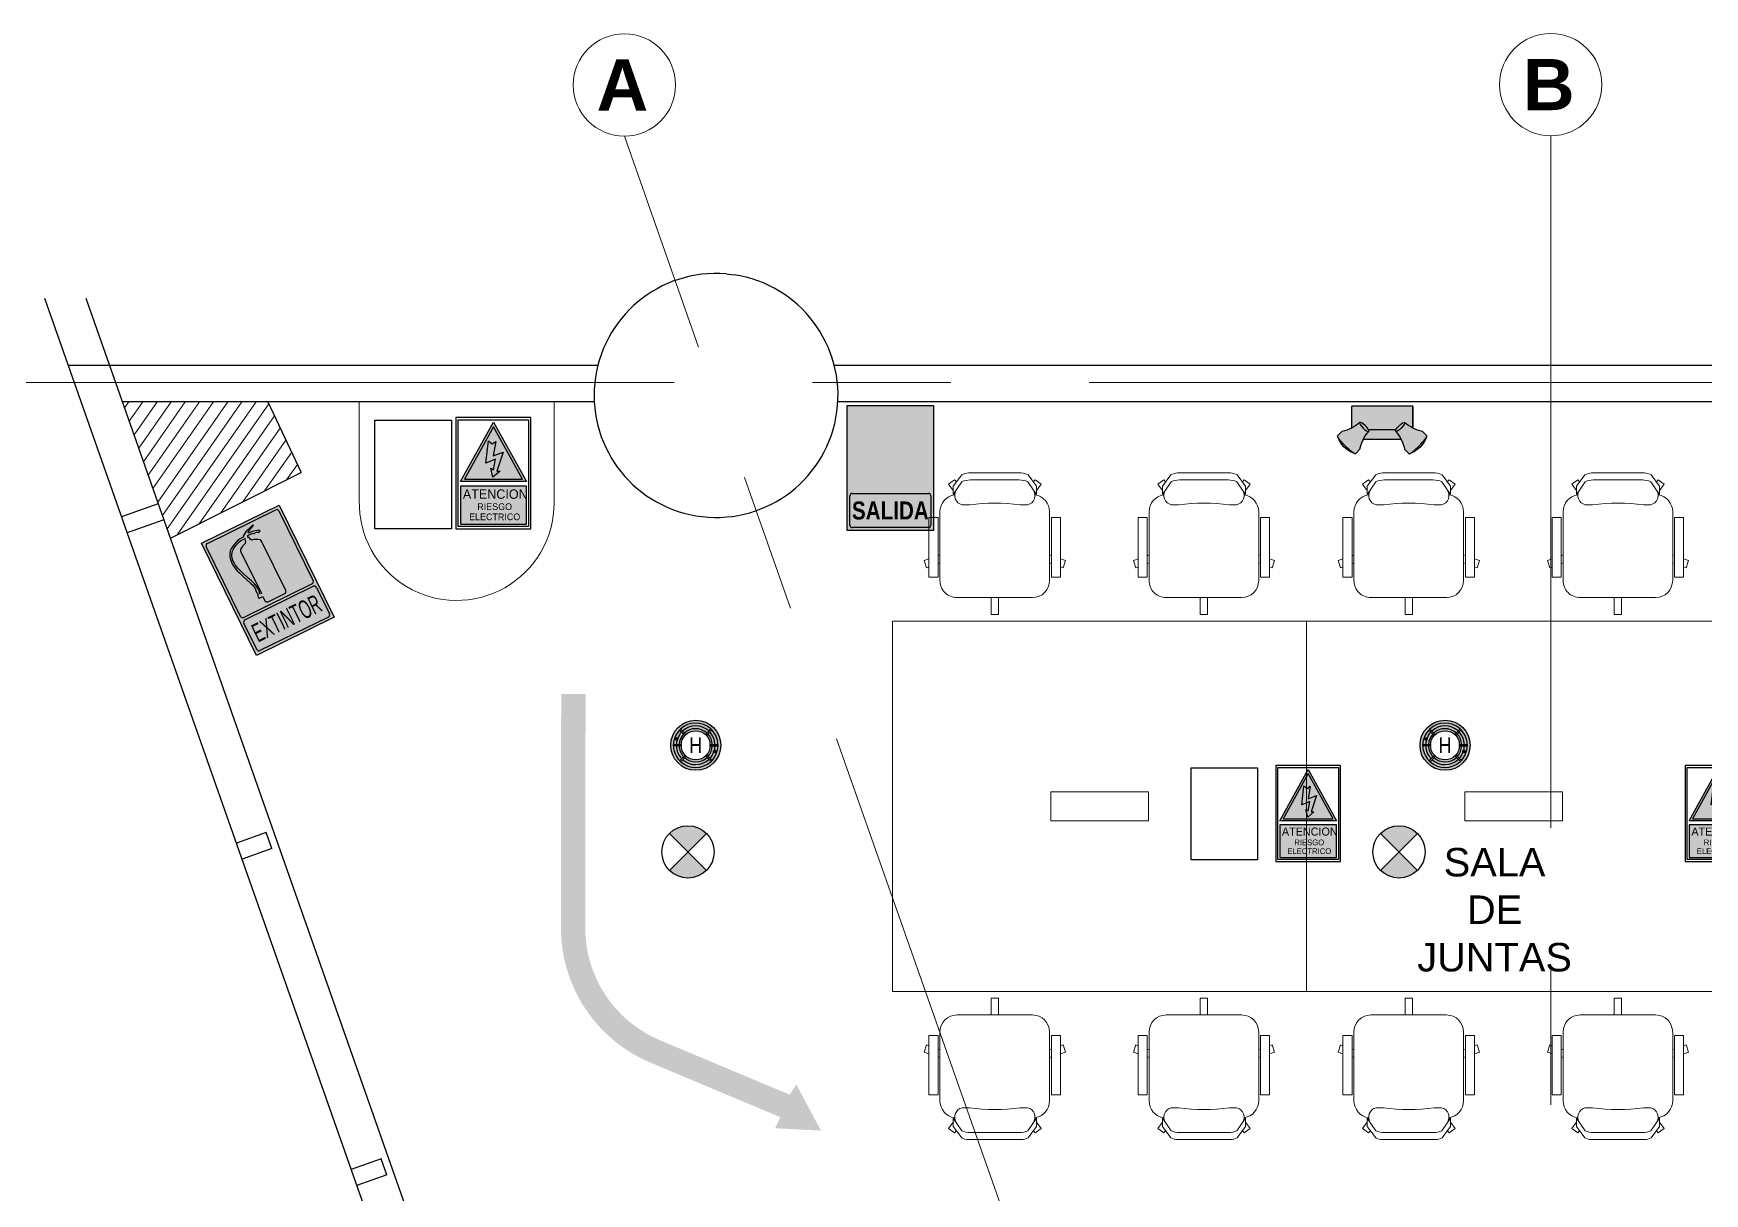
# Model space of a CAD drawing. Header units: millimetres. Extents: x 2107.8 to 2199.3, y 1778.1 to 1795.2.
# Drawn here: x 2171.63 to 2180.69, y 1788.7 to 1794.98 of the extents above; entities that cross this region are included whole.
import ezdxf
from ezdxf.enums import TextEntityAlignment as Align

# ---------------------------------------------------------------- set-up
doc = ezdxf.new("R2010")
doc.units = ezdxf.units.MM
doc.linetypes.add('CENTRO', pattern=[2, 1.25, -0.25, 0.25, -0.25])
doc.layers.get('0').update_dxf_attribs({"true_color": 0xf7f7f7})
doc.layers.add('0-Simb Color 0-122-0', color=7, linetype='Continuous', true_color=0x007a00)
doc.layers.add('0-Simb Color 255-255-214', color=7, linetype='Continuous', true_color=0xffffd6)
for name, color, linetype in [('0-Simb Color 10', 10, 'Continuous'), ('0-Simb Señalización EV14', 7, 'Continuous'), ('0-Simb Señalización EX01', 7, 'Continuous'), ('0-SIMBOLOS', 7, 'Continuous'), ('bomb-HP', 2, 'Continuous'), ('CASCO', 254, 'Continuous'), ('COTAS', 84, 'Continuous'), ('DETECTORES', 1, 'Continuous'), ('LEYENDAS', 12, 'Continuous'), ('MARCO_FONDO_NEGRO', 7, 'Continuous'), ('Ruta de evacuacion 2', 10, 'Continuous'), ('SENÑAL_FONDO_AMIARILLO', 40, 'Continuous'), ('SEÑAL_FONDO_AUXI_NEGRO', 250, 'Continuous'), ('TABIQUES_General', 3, 'Continuous')]:
    doc.layers.add(name, color=color, linetype=linetype)
for name, color, linetype, lineweight in [('AR_EJES', 8, 'CENTRO', 5), ('MOBILIARIOS', 7, 'Continuous', 5), ('TEXTURAS', 253, 'Continuous', 0)]:
    doc.layers.add(name, color=color, linetype=linetype, lineweight=lineweight)
doc.styles.add('COMIN Simb Señalizacion', font='arial.ttf')
doc.styles.add('COMIN Simb Señalizacion 2', font='ARIALNB.TTF')
doc.styles.add('franklin gothic medium', font='framd.ttf')
doc.styles.add('Nombre Titulos 1-50', font='', dxfattribs={"height": 0.175})
doc.styles.add('STYLE3', font='', dxfattribs={"oblique": 15})
doc.styles.add('TEXTO-100', font='arial.ttf', dxfattribs={"height": 0.15})
doc.styles.get('Nombre Titulos 1-50').set_extended_font_data('Arial', bold=True)
doc.styles.get('STYLE3').set_extended_font_data('Technical')
picture_1 = doc.add_image_def('image1.jpg', size_in_pixel=(189, 267))
picture_2 = doc.add_image_def('image4.png', size_in_pixel=(334, 463))

# ---------------------------------------------------------------- blocks, each defined once
blk = doc.blocks.new('Silla')
at = {"color": 251, "lineweight": 0}
for p, q in [((0.3522922082935658, 0.2696146288398946), (0.3591667812214752, 0.2896521253844337)), ((0.3591667812214752, 0.2896521253844337), (0.3889413507431971, 0.2803537733674801)), ((0.3889413507431971, 0.2803537733674801), (0.3850010368266101, 0.2696146288398946)), ((0.3368358661437494, 0.224563626302583), (0.3394978036176273, 0.23232244470395)), ((0.371318111547664, 0.23232244470395), (0.368471313085772, 0.224563626302583)), ((0.007947072872632077, 0.1362314356425784), (0.05463612599934464, 0.1709767476454473)), ((0.04569566901763444, 0.1898384884470037), (0.02781475505421227, 0.1650204084449545)), ((0.02781475505421227, 0.1650204084449545), (0.03701898328227848, 0.1578663271226262)), ((0.0884111857080292, 0.1709767476454473), (0.03675521203592247, 0.1352387124424972)), ((0.07152365585368692, 0.1709767476454473), (0.04569566901763444, 0.1898384884470037)), ((0.05463612599934464, 0.1709767476454473), (0.0884111857080292, 0.1709767476454473)), ((0.0884111857080292, 0.1709767476454473), (0.0884111857080292, 0.1648726298137468)), ((0, 0.1084351860402855), (0, -0.1084351860402872)), ((0.02880813916329039, 0.1004934004396301), (0.02880813916329039, -0.1004934004396318)), ((0.1311267023984257, 0.1243187572415962), (0.1311267023984257, 0.1044642932399569)), ((0.5117613836706898, 0.01442070289618336), (0.5806150063241677, 0.01442070289618336)), ((0.5806150063241677, 0.01442070289618336), (0.5806150063241677, -0.0153340445359742)), ((0.5806150063241677, -0.0153340445359742), (0.5117613836706898, -0.0153340445359742)), ((0.007947072872632077, -0.1362314356425802), (0.05463612599934464, -0.1709767476454491)), ((0.0884111857080292, -0.1709767476454491), (0.03675521203592247, -0.135238712442499)), ((0.1311267023984257, -0.124318757241598), (0.1311267023984257, -0.1044642932399586)), ((0.02781475505421049, -0.1650204084449562), (0.03701898328227671, -0.1578663271226279)), ((0.04569566901763267, -0.1898384884470055), (0.02781475505421049, -0.1650204084449562)), ((0.07152365585368692, -0.1709767476454491), (0.04569566901763267, -0.1898384884470055)), ((0.05463612599934464, -0.1709767476454491), (0.0884111857080292, -0.1709767476454491)), ((0.0884111857080292, -0.1709767476454491), (0.0884111857080292, -0.1648726298137486)), ((0.3368358661437476, -0.2245636263025848), (0.3398111458228232, -0.2332357513805636)), ((0.3526055504987617, -0.2705279355165082), (0.3591667812214734, -0.2896521253844373)), ((0.3716532141248496, -0.2332357513805636), (0.368471313085772, -0.2245636263025848)), ((0.3889413507431954, -0.2803537733674837), (0.3853361394037957, -0.2705279355165082)), ((0.3591667812214734, -0.2896521253844373), (0.3889413507431954, -0.2803537733674837))]:
    blk.add_line(p, q, dxfattribs=at)
for points in [[(0.1593348746141956, -0.2254769329791948), (0.4417613836706877, -0.2254769329791966, 0.4142135623730951), (0.5117613836706898, -0.1554769329791963), (0.5117613836706898, 0.1545636263025827, 0.4142135623730951), (0.4417613836706895, 0.224563626302583), (0.1593348746141974, 0.2245636263025848, 0.3709585595162037), (0.09011990743452536, 0.16501773163575)], [(0.08998693781398792, -0.1650091762384793, 0.3747474662160911), (0.1593348746141956, -0.2254769329791948)]]:
    blk.add_lwpolyline(points, format="xyb", dxfattribs=at)
for points in [[(0.1835893457264817, 0.2696146288398946), (0.4278819627981747, 0.2696146288398946), (0.4278819627981747, 0.23232244470395), (0.1835893457264817, 0.23232244470395)], [(0.1835893457264817, -0.2705279355165082), (0.4278819627981747, -0.2705279355165082), (0.4278819627981747, -0.2332357513805636), (0.1835893457264817, -0.2332357513805636)]]:
    blk.add_lwpolyline(points, close=True, dxfattribs=at)
for centre, radius, start, end in [((0.09253507084278745, 0.1264432027279092), 0.03865006202776967, 356.8490830331255, 112.9184200418532), ((0.06401527343226654, 0.1051671079855332), 0.06409863935201597, 151.0115576026355, 177.0774996020913), ((0.0973969201973901, 0.1030870250293123), 0.06863780133611389, 152.0678677157019, 182.1655578537638), ((0.8655229833108464, -1.77635683940025e-15), 0.7417888419086114, 171.904265117554, 188.0957348824458), ((0.06401527343226654, -0.1051671079855332), 0.06409863935201597, 182.9225003979085, 208.9884423973643), ((0.0973969201973901, -0.1030870250293123), 0.06863780133611389, 177.8344421462359, 207.9321322842979), ((0.09253507084278745, -0.1264432027279092), 0.03865006202776967, 247.0815799581466, 3.150916966874229)]:
    blk.add_arc(centre, radius, start, end, dxfattribs=at)
blk = doc.blocks.new('A$C0ACE400C')
at = {"layer": '0-Simb Color 10', "linetype": 'Continuous', "transparency": 33554687}
h = blk.add_hatch(color=256, dxfattribs=at)
h.dxf.hatch_style = 1
edge = h.paths.add_edge_path()
edge.add_line((-0.328595308979402, 0.6002599082991082), (-0.3685077059503783, 0.640172305270994))
edge.add_ellipse((-0.4483338345876291, 0.5603461766362443), major_axis=(-0.0798261286354013, -0.0798261286354013), ratio=0.1243634635091402, start_angle=179.9999999999999, end_angle=208.4524297163226)
edge.add_ellipse((-0.4483338345876291, 0.5603461766362443), major_axis=(-0.0798261286354013, -0.0798261286354013), ratio=0.1243634635091402, start_angle=208.4524297163226, end_angle=331.5475702857277)
edge.add_ellipse((-0.4483338345876291, 0.5603461766362443), major_axis=(-0.0798261286354013, -0.0798261286354013), ratio=0.1243634635091402, start_angle=331.5475702857277, end_angle=359.9999999999999)
edge.add_line((-0.5281599632235157, 0.4805200480021767), (-0.4882459581476724, 0.4406060429265608))
edge.add_arc((-0.5579262026953984, 0.1016831742296063), 0.3460116290040408, 63.065103868920005, 78.38225925947268, ccw=False)
edge.add_line((-0.4011906242508303, 0.4101600872322706), (-0.4011906242508303, 0.2162247341944976))
edge.add_line((-0.4011906242508303, 0.2162247341944976), (0.1444022172345285, 0.2162247341944976))
edge.add_line((0.1444022172345285, 0.2162247341944976), (0.1444022172345285, 0.4101600872318159))
edge.add_arc((0.3011377956800061, 0.1016831742293789), 0.346011629004191, 101.61774074020963, 116.93489613123131, ccw=False)
edge.add_line((0.231457551134099, 0.4406060429270156), (0.2713715562090329, 0.4805200480021767))
edge.add_ellipse((0.1915454275731463, 0.5603461766362443), major_axis=(0.0798261286354013, -0.0798261286354013), ratio=0.1243634635091402, start_angle=1.017777498068325e-13, end_angle=28.45242972269451)
edge.add_ellipse((0.1915454275731463, 0.5603461766362443), major_axis=(0.0798261286354013, -0.0798261286354013), ratio=0.1243634635091402, start_angle=28.45242972269451, end_angle=151.5475702813779)
edge.add_ellipse((0.1915454275731463, 0.5603461766362443), major_axis=(0.0798261286354013, -0.0798261286354013), ratio=0.1243634635091402, start_angle=151.5475702813779, end_angle=180)
edge.add_line((0.1117192989358955, 0.640172305270994), (0.07180690196400974, 0.6002599082991082))
edge.add_arc((-0.267116515192356, 0.669937485101741), 0.3460116290043061, 318.48939807515546, 348.38271024825394, ccw=False)
edge.add_ellipse((0.03189317030137317, 0.400693919365267), major_axis=(0.03991306431777999, -0.03991306431777999), ratio=0.2487269270177859, start_angle=-145.50273169015082, end_angle=179.9519534075623, ccw=False)
edge.add_line((-0.006623890762512019, 0.427965817039194), (-0.2501645162528803, 0.427965817039194))
edge.add_ellipse((-0.2886815773167655, 0.400693919365267), major_axis=(-0.03991306431777999, -0.03991306431777999), ratio=0.2487269270177859, start_angle=180.0480465924413, end_angle=505.50273169015077, ccw=False)
edge.add_arc((0.01032810817696372, 0.669937485101741), 0.3460116290043057, 191.6172897517461, 221.5106019248445, ccw=False)
h = blk.add_hatch(color=256, dxfattribs=at)
h.dxf.hatch_style = 1
edge = h.paths.add_edge_path()
edge.add_ellipse((0.1915454275731463, 0.5603461766362443), major_axis=(0.0798261286354013, -0.0798261286354013), ratio=0.1243634635091402, start_angle=28.45242972269449, end_angle=151.5475702813779, ccw=False)
edge.add_arc((0.04100574130461609, 0.4098064903687373), 0.2409747204765024, 20.6762982267718, 69.32370177386714)
edge = h.paths.add_edge_path()
edge.add_ellipse((-0.4483338345876291, 0.5603461766362443), major_axis=(-0.0798261286354013, -0.0798261286354013), ratio=0.1243634635091402, start_angle=208.4524297163226, end_angle=331.5475702857277, ccw=False)
edge.add_arc((-0.2977941483209179, 0.4098064903687373), 0.2409747204765034, 110.6762982250888, 159.3237017752529)
h = blk.add_hatch(color=256, dxfattribs=at)
h.dxf.hatch_style = 1
edge = h.paths.add_edge_path()
edge.add_line((0.04107669908989919, 0.5126447958996323), (-0.2978651061052915, 0.5126447958996323))
edge.add_arc((0.01032810817696372, 0.669937485101741), 0.3460116290043056, 207.0384201548007, 221.5106018771418)
edge.add_ellipse((-0.2886815773167655, 0.400693919365267), major_axis=(-0.03991306431777999, -0.03991306431777999), ratio=0.2487269270177859, start_angle=505.50273169015077, end_angle=540.0480465924413, ccw=False)
edge.add_line((-0.2501645162528803, 0.427965817039194), (-0.006623890762512019, 0.427965817039194))
edge.add_ellipse((0.03189317030137317, 0.400693919365267), major_axis=(0.03991306431777999, -0.03991306431777999), ratio=0.2487269270177859, start_angle=-180, end_angle=-145.50273169015082, ccw=False)
edge.add_ellipse((0.03189317030137317, 0.400693919365267), major_axis=(0.03991306431777999, -0.03991306431777999), ratio=0.2487269270177859, start_angle=-145.5027316901508, end_angle=179.9519534075623)
edge.add_arc((-0.267116515192356, 0.669937485101741), 0.3460116290043062, 318.4893980740079, 332.9615798451993)
h = blk.add_hatch(color=256, dxfattribs=at)
h.dxf.hatch_style = 1
edge = h.paths.add_edge_path()
edge.add_ellipse((0.03189317030137317, 0.400693919365267), major_axis=(0.03991306431777999, -0.03991306431777999), ratio=0.2487269270177859, start_angle=-145.5027316901508, end_angle=179.9519534075623)
edge.add_ellipse((0.03189317030137317, 0.400693919365267), major_axis=(0.03991306431777999, -0.03991306431777999), ratio=0.2487269270177859, start_angle=179.9519534075623, end_angle=180)
edge.add_ellipse((0.03189317030137317, 0.400693919365267), major_axis=(0.03991306431777999, -0.03991306431777999), ratio=0.2487269270177859, start_angle=-180, end_angle=-145.5027316901508)
edge = h.paths.add_edge_path()
edge.add_ellipse((-0.2886815773167655, 0.400693919365267), major_axis=(-0.03991306431777999, -0.03991306431777999), ratio=0.2487269270177859, start_angle=180.0480465924413, end_angle=505.5027316901508)
edge.add_ellipse((-0.2886815773167655, 0.400693919365267), major_axis=(-0.03991306431777999, -0.03991306431777999), ratio=0.2487269270177859, start_angle=505.5027316901508, end_angle=540.0480465924412)
at = {"color": 0, "linetype": 'ByBlock', "lineweight": -2}
for p, q in [((-0.3685077059512878, 0.6401723052716761), (-0.3285946416340266, 0.6002592409535055)), ((0.111719298936805, 0.6401723052716761), (0.07180623461863433, 0.6002592409535055)), ((0.111719298936805, 0.6401723052716761), (0.07180623461863433, 0.6002592409535055)), ((-0.5281599632221514, 0.4805200480006988), (-0.4882468989039808, 0.4406069836827555)), ((0.04107669908989919, 0.5126447958996323), (-0.2978651061052915, 0.5126447958996323)), ((0.2713715562076686, 0.4805200480006988), (0.2314584918899527, 0.4406069836827555)), ((0.2713715562076686, 0.4805200480006988), (0.2314584918899527, 0.4406069836827555)), ((-0.4011906242508303, 0.4101600872319295), (-0.4011906242508303, 0.2162247341944976)), ((-0.006623890762057272, 0.427965817039194), (-0.2501645162524255, 0.427965817039194)), ((0.1444022172345285, 0.2162247341944976), (0.1444022172345285, 0.4101600872319295)), ((0.1444022172345285, 0.4101600872319295), (0.1444022172345285, 0.2162247341944976)), ((0.1444022172345285, 0.2162247341944976), (-0.4011906242508303, 0.2162247341944976))]:
    blk.add_line(p, q, dxfattribs=at)
for centre, radius, start, end in [((-0.2977941483209179, 0.409806490368851), 0.2409747204764739, 110.6762982253091, 159.3237017745674), ((0.01032810817696372, 0.6699374851016273), 0.3460116290040964, 191.6175138763251, 221.5125861202359), ((-0.267116515192356, 0.6699374851016273), 0.3460116290040964, 318.487413879764, 348.3824861236748), ((-0.267116515192356, 0.6699374851016273), 0.3460116290040964, 318.487413879764, 348.3824861236748), ((0.04100574130461609, 0.409806490368851), 0.2409747204764739, 20.67629822543263, 69.32370177469087), ((0.04100574130461609, 0.409806490368851), 0.2409747204764739, 20.67629822543263, 69.32370177469087), ((-0.5579262026953984, 0.1016831742296063), 0.3460116290040944, 48.48741387974564, 78.38248612375536), ((0.3011377956800061, 0.1016831742296063), 0.3460116290040944, 101.6175138762715, 131.5125861202544), ((0.3011377956800061, 0.1016831742296063), 0.3460116290040944, 101.6175138762715, 131.5125861202544)]:
    blk.add_arc(centre, radius, start, end, dxfattribs=at)
for centre, major_axis, ratio, end_param in [((-0.4483338345876291, 0.5603461766362443), (-0.0798261286354013, -0.0798261286354013), 0.1243634635091402, 6.283185307179584), ((-0.2886815773167655, 0.400693919365267), (-0.03991306431777999, -0.03991306431777999), 0.2487269270177859, 9.42477796076938)]:
    blk.add_ellipse(centre, major_axis=major_axis, ratio=ratio, start_param=3.141592653589792, end_param=end_param, dxfattribs=at)
at = {"color": 0, "linetype": 'ByBlock', "lineweight": -2, "extrusion": (0, 0, -1)}
for centre, major_axis, ratio, end_param in [((0.1915454275731463, 0.5603461766362443), (0.0798261286354013, -0.0798261286354013), 0.1243634635091402, 6.283185307179584), ((0.1915454275731463, 0.5603461766362443), (0.0798261286354013, -0.0798261286354013), 0.1243634635091402, 6.283185307179584), ((0.03189317030137317, 0.400693919365267), (0.03991306431777999, -0.03991306431777999), 0.2487269270177859, 9.42477796076938), ((0.03189317030137317, 0.400693919365267), (0.03991306431777999, -0.03991306431777999), 0.2487269270177859, 9.42477796076938)]:
    blk.add_ellipse(centre, major_axis=major_axis, ratio=ratio, start_param=3.141592653589792, end_param=end_param, dxfattribs=at)
blk = doc.blocks.new('luz')
at = {"layer": 'COTAS'}
h = blk.add_hatch(color=10, dxfattribs=at)
h.dxf.hatch_style = 1
h.paths.add_polyline_path([(-0.2688888893237958, 0, 1), (0.2688888893237958, 0, 1)])
h.paths.add_polyline_path([(0.1562792681744227, 0, -1), (-0.1562792681744227, 0, -1)], flags=16)
at = {"layer": 'DETECTORES'}
for points in [[(-0.1935152550754737, 0.06984222940490105, 1), (-0.221331131197033, 0.06984222940490105, 1)], [(0.2188550779293579, -0.06821453223167573, 1), (0.1910392018078924, -0.06821453223167573, 1)]]:
    blk.add_hatch(color=7, dxfattribs=at).paths.add_polyline_path(points)
at = {"layer": 'DETECTORES', "color": 7}
for points in [[(-0.1560984347704575, 0.008440139098919991), (-0.1560984347704575, -0.007152016013608841), (-0.238664538908482, -0.007152016013608841), (-0.238664538908482, 0.008440139098919991)], [(-0.1061173303236516, 0.1148376287330124), (-0.1170278473593399, 0.103698691662018), (-0.1760125503428128, 0.1614738278932706), (-0.1651020333071088, 0.172612764964046)], [(0.1608445160594883, 0.1755345545069658), (0.1720105217632721, 0.1646517415581926), (0.114382088697802, 0.1055237003681441), (0.1032160829942527, 0.1164065133167768)], [(0.2384989232867184, 0.007661789503400451), (0.2384989232867184, -0.00793036560915962), (0.1559328191484596, -0.00793036560915962), (0.1559328191484596, 0.007661789503400451)], [(-0.1149601851199847, -0.1067772079331164), (-0.1037941794162635, -0.1176600208820929), (-0.1614226124815147, -0.1767880620719225), (-0.1725886181852516, -0.1659052491234931)], [(0.1755084299120555, -0.1616675169271545), (0.1645979128765234, -0.172806453997758), (0.105613209892816, -0.1150313177671151), (0.1165237269283011, -0.1038923806956674)]]:
    blk.add_lwpolyline(points, close=True, dxfattribs=at)
for centre, radius in [((0, 0), 0.2688888893238026), ((-0.2074231931361282, 0.06984222940490105), 0.01390793806077544), ((0, 0), 0.1562792681744205), ((0.2049471398687501, -0.06821453223167573), 0.01390793806077544)]:
    blk.add_circle(centre, radius, dxfattribs=at)
for centre, radius, start, end in [((-0.00084553672375161, 0.00209789986073613), 0.2367541597875356, 47.05330658924931, 133.9081734608249), ((0.0002935474641460901, 0.00119885263992505), 0.2067396330327424, 47.75498827084421, 133.7078892969141), ((-0.00063661115884201, 0.0001309609557168), 0.2382189895556321, 137.393220406194, 178.1143671268221), ((-0.00138750404336885, 0.00030443945291408), 0.2065358422730363, 164.964991987228, 177.5710235206072), ((-0.2049070682645009, 0.06869398883637962), 0.01512321995814058, 285.2548338532789, 37.02475340084997), ((-0.00138750404336885, 0.00030443945291408), 0.2065358422730363, 137.6093977063694, 157.9621583701972), ((-0.002385540879350861, 0.00055364477975532), 0.1759233702681132, 137.736943217992, 176.885669454437), ((-4.847721115765001e-05, -0.00012811095504471), 0.1784639100003687, 48.35472588143311, 132.8737242766153), ((-0.0009867933256160102, -0.00021368536665707), 0.1793303605237932, 2.268104740837444, 42.95647249740734), ((-0.00160253169346589, -0.00034826413632626), 0.2095500643086055, 2.278734291323973, 43.08753706140018), ((0.0091853514564207, 0.00268382125411785), 0.2293485776382641, 1.386830291672831, 44.80365547846862), ((0.00046449857126167, 0.00030555121069396), 0.239406816463293, 181.8377137287206, 223.5098015433011), ((0, 0), 0.2079351468709109, 181.9509740403426, 223.5267009652238), ((0, 0), 0.1783359688926996, 182.2823002068305, 223.0711029886775), ((-0.0003221487365763701, 0.00078824140753116), 0.2396540604050151, 227.8766920752205, 313.2869484955909), ((-0.00032828523538624, -0.0008630432367326002), 0.2070735407678066, 228.0529878875261, 313.4071335122901), ((-0.00021571591410633, -0.0005633476430034201), 0.1777723520969588, 228.1315061997916, 313.2045707169937), ((0.0047707572630245, -0.0033242482761224), 0.172659205999516, 317.7597419750885, 358.5415285106272), ((5.648381915506001e-05, -0.0006481022886290701), 0.2076372113525503, 317.8995396427918, 337.8599258518748), ((0.00091946660304818, -0.00019292214110609), 0.2379341341394334, 317.249524830949, 358.0844895019156), ((0.2040504039830353, -0.06764219138032103), 0.01592917936820177, 100.1125110652941, 224.2549555283045), ((5.648381915506001e-05, -0.0006481022886290701), 0.2076372113525503, 345.6925431651487, 358.0485119082606)]:
    blk.add_arc(centre, radius, start, end, dxfattribs=at)
at = {"layer": 'CASCO', "color": 7, "style": 'STYLE3'}
blk.add_text('H', height=0.1686855202997558, dxfattribs=at).set_placement((-7.75635609496e-06, -2.049775306293e-05), align=Align.MIDDLE)
blk = doc.blocks.new('sprinkler_ter')
at = {"layer": 'LEYENDAS'}
h = blk.add_hatch(color=10, dxfattribs=at)
h.paths.add_polyline_path([(0.1414213563451483, 0.1414213563452904, 0.4142135623731101), (-0.1414213563454609, 0.1414213563452904), (0, 9.049472282640636e-11)])
h.paths.add_polyline_path([(0, 9.049472282640636e-11), (-0.1414213564365241, -0.1414213562543409, 0.4142135627498352), (0.1414213564362115, -0.1414213562543409)])
at = {"layer": 'LEYENDAS', "color": 10}
for p, q in [((-0.1414213563464557, 0.1414213563461999), (0.1414213563461431, -0.141421356164301)), ((0.1414213563461431, 0.1414213563461999), (-0.1414213563464557, -0.141421356164301))]:
    blk.add_line(p, q, dxfattribs=at)
blk.add_circle((0, 0), 0.2000000001525446, dxfattribs=at)
blk = doc.blocks.new('salida123')
at = {"layer": '0-Simb Color 0-122-0'}
h = blk.add_hatch(color=256, dxfattribs=at)
h.paths.add_polyline_path([(0.6137010579477646, 0.8790804028185164, 0.4142135623730951), (0.5964435025525745, 0.896337958216435), (0.03758626384660602, 0.896337958216435, 0.4142135623730951), (0.0203287084477779, 0.8790804028185164), (0.0203287084477779, 0.3087733593383462, 0.4142135623730951), (0.03758626384660602, 0.2915158039404275), (0.5964435025525745, 0.2915158039404275, 0.4142135623730951), (0.6137010579477646, 0.3087733593383462)])
h.paths.add_polyline_path([(0.1693130636704154, 0.3867016659923763), (0.3106457900030364, 0.5291057231333696), (0.083763517333864, 0.5291057231333696), (0.083763517333864, 0.5939268810779765), (0.083763517333864, 0.6587480390225835), (0.3106457900030364, 0.6587480390225835), (0.1693130636704154, 0.8011520961644862), (0.3549712877320417, 0.8011520961644862), (0.5429050217680924, 0.6117937861999678, -0.4120034913197282), (0.5429050217680924, 0.5760599759568947), (0.3549712877320417, 0.3867016659923763)], flags=16)
blk.add_hatch(color=256, dxfattribs=at).paths.add_polyline_path([(0.03758626384660602, 0.2715675237637976, 0.4142135623730951), (0.02032870844902335, 0.2543099683662149), (0.02032870844902335, 0.03758626384852418, 0.4142135623747787), (0.03758626384660602, 0.02032870845084231), (0.5964435025525641, 0.02032870845084234, 0.4142135623732713), (0.6137010579501572, 0.03758626384842501), (0.6137010579501572, 0.2543099683664054, 0.4142135623698618), (0.5964435025525745, 0.2715675237637976)])
at = {"layer": '0-Simb Color 255-255-214'}
blk.add_hatch(color=256, dxfattribs=at).paths.add_polyline_path([(0, 0.9166666666669698), (0.6340297663991805, 0.9166666666669698), (0.6340297663991805, 0), (0, 0)])
at = {"layer": '0-Simb Color 0-122-0'}
for p, q in [((0.0203287084477779, 0.03758626384842501), (0.0203287084477779, 0.2543099683662149)), ((0.03758626384660602, 0.2715675237641335), (0.5964435025525745, 0.2715675237641335)), ((0.6137010579477646, 0.2543099683662149), (0.6137010579477646, 0.03758626384842501)), ((0.5964435025525745, 0.02032870845050638), (0.03758626384660602, 0.02032870845050638))]:
    blk.add_line(p, q, dxfattribs=at)
for centre, start, end in [((0.03758626384660602, 0.2543099683662149), 90, 180), ((0.5964435025525745, 0.2543099683662149), 0, 90), ((0.03758626384660602, 0.03758626384842501), 180, 270), ((0.5964435025525745, 0.03758626384842501), 270, 0)]:
    blk.add_arc(centre, 0.01725755539758267, start, end, dxfattribs=at)
at = {"layer": '0-Simb Señalización EV14'}
blk.add_lwpolyline([(0, 0.9166666666669698), (0.6340297663991805, 0.9166666666669698), (0.6340297663991805, 0), (0, 0)], close=True, dxfattribs=at)
at = {"layer": '0-Simb Color 255-255-214', "style": 'COMIN Simb Señalizacion 2'}
blk.add_text('SALIDA', height=0.1321979865397517, dxfattribs=at).set_placement((0.3170148831995903, 0.1459481161073199), align=Align.MIDDLE_CENTER)
blk = doc.blocks.new('COMIN Simb Señalización EX01')
at = {"layer": '0-Simb Color 10'}
h = blk.add_hatch(color=256, dxfattribs=at)
h.paths.add_polyline_path([(9.65030243516776, 13.68562749057321, 0.4142135623730951), (9.088966440936927, 14.24696348480404), (-9.0889664409367, 14.24696348480393, 0.4142135623730951), (-9.650302435167534, 13.6856274905731), (-9.65030243516776, -4.864732852691417, 0.4142135623730951), (-9.088966440936927, -5.426068846922249), (9.088966440936927, -5.426068846922134, 0.4142135623730951), (9.65030243516776, -4.864732852691303)])
h.paths.add_polyline_path([(2.757931107534204, -4.069131529354876, -0.4142135623730951), (2.196595113303374, -4.630467523585707), (-2.22878402234437, -4.630467523585592, -0.4142135623730951), (-2.790120016575201, -4.069131529354763), (-2.790120016575201, -2.980223247929643), (-3.685668698207792, -2.980223247929643), (-3.815071776300555, -2.872763518175588), (-3.815071776300555, -2.161473009312658), (-3.567824389215274, -2.04326676895539), (-3.567824389215275, -1.688648719918091), (-3.675323096995271, -1.591934156697562), (-3.675323096995271, -0.7644911462307397), (-3.600073462762566, -0.7000154427851158), (-3.600073462762565, -0.4743488006388358), (-3.782821804775494, 0.5142838044591858), (-4.04081888304336, 1.223520574568716), (-4.804985343707128, 3.173165149044745), (-5.310230707038004, 4.537908824386663), (-5.590293791606657, 5.274318654951005), (-5.783791824801942, 6.133999853158243), (-5.912790812924866, 6.875474811007958), (-5.923540504107222, 7.692171310871342), (-5.816041796327226, 8.62707472312719), (-5.695851071574907, 9.07229248953558), (-5.373354050256684, 9.663323019287656), (-4.964858601501188, 10.24360771047145), (-4.534862872402977, 10.57673408237179), (-3.943618183656788, 10.94209864201253), (-3.363124084070952, 11.25373266474115), (-2.610631333654483, 11.53312917176459), (-1.804390127325862, 11.76954165247934), (-1.100815610712538, 11.81308077964195), (-0.6278202189068908, 11.81308077964195), (-0.6278202189068907, 12.04949326035693), (0.5224182890826797, 12.75873003046626), (1.737155842144602, 13.19931680415584), (2.618647580683728, 13.42498277426716), (2.704646906099015, 13.19931680415584), (2.371400193598447, 13.11334875153852), (0.8556650015832477, 12.39336547082576), (0.7696656761679609, 12.12471547440555), (1.145912051376176, 12.12471547440555), (1.855405139084942, 12.02800158321997), (2.511148872903496, 11.90979534286271), (3.295890696867444, 11.66263702357946), (3.50013842124508, 11.49070091834506), (3.564638364295433, 11.37249467798756), (2.941144602001941, 11.27578078680198), (2.801395922696672, 11.39398635512428), (2.618647580683727, 11.52293843405027), (2.371400193598443, 11.50144675691331), (2.059652863462816, 11.36174883941908), (1.85540513908495, 11.46920856917313), (1.812405476377308, 11.59816064809911), (1.113662079851116, 11.66263702357946), (0.4235922500386152, 11.65101552349415), (0.2934178090918067, 11.61323640773662), (0.2934178090918067, 11.40335317801168), (0.1800400412355429, 11.3571790018791), (0.1800400412355429, 11.22705153385664), (0.4387384400959036, 11.09975266086439), (0.5240157914311109, 10.64916667941633), (0.8070315439526893, 10.28820710470347, -0.1204073451039725), (2.572645685217708, 9.454492482403161, -0.2262401166321372), (2.757931107534432, 9.065963545779825)], flags=16)
h.paths.add_polyline_path([(-0.6752837288174759, 10.67093053070084), (-0.9942321058408652, 10.25341138480826, 0.1106209112292246), (-2.60483459425838, 9.454492482403051, 0.2262401166321635), (-2.790120016575201, 9.065963545779708), (-2.790120016575201, -2.185018425202997), (-2.965425919316431, -2.185018425202998), (-3.083674318279008, -1.980844132228184), (-3.083674318279008, -1.65846427093129), (-3.008425582024073, -1.593987895450709), (-3.008425582024074, -0.7665448849838867), (-3.083674318279008, -0.702069181538491), (-3.105174598621715, -0.1002921411829897), (-3.244923277927, 0.6519286552349965), (-3.578169990427567, 1.576085556887606), (-4.052332753258022, 2.75377704526157), (-4.697325897916696, 4.322694341543181), (-5.191821570065028, 5.730422043193803), (-5.406911477329687, 6.734386453238585), (-5.439161448854748, 7.744511407508295), (-5.36391181462204, 8.410764151309193), (-5.116664427536535, 9.09850857224682), (-4.686668698438325, 9.81849185295982), (-3.964751191115509, 10.39153469571238), (-3.180008469174039, 10.79988328166155), (-2.287767937430327, 11.15450133069884), (-1.739522911391765, 11.30494575879652), (-0.4602863132572567, 11.30494575879652), (-0.4602863132572567, 11.1974853570075), (-0.5785347122198358, 11.1974853570075), (-0.675283728817476, 11.09002562725345)], flags=0)
h.paths.add_polyline_path([(9.088966440936927, -14.24696348480393, 0.4142135623730951), (9.65030243516776, -13.6856274905731), (9.650302435167987, -6.636261960729938, 0.4142135623730951), (9.088966440937156, -6.074925966499107), (-9.088966440936927, -6.074925966499222, 0.4142135623730951), (-9.65030243516776, -6.636261960730053), (-9.65030243516776, -13.6856274905731, 0.4142135623730951), (-9.088966440936927, -14.24696348480393)])
at = {"layer": '0-Simb Color 255-255-214'}
blk.add_hatch(color=256, dxfattribs=at).paths.add_polyline_path([(-10.31153373395409, 14.90819478359026), (10.31153373395409, 14.90819478359026), (10.31153373395409, -14.90819478359026), (-10.31153373395409, -14.90819478359026)])
for p, q in [((-9.65030243516776, -4.864732852691417), (-9.650302435167534, 13.6856274905731)), ((-9.0889664409367, 14.24696348480393), (9.088966440936927, 14.24696348480404)), ((9.65030243516776, 13.68562749057321), (9.65030243516776, -4.864732852691303)), ((-9.65030243516776, -13.6856274905731), (-9.65030243516776, -6.636261960730053)), ((9.088966440936927, -5.426068846922134), (-9.088966440936927, -5.426068846922249)), ((-9.088966440936927, -6.074925966499222), (9.088966440937156, -6.074925966499107)), ((9.650302435167987, -6.636261960729938), (9.65030243516776, -13.6856274905731)), ((9.088966440936927, -14.24696348480393), (-9.088966440936927, -14.24696348480393))]:
    blk.add_line(p, q, dxfattribs=at)
for points in [[(0.8070315439526893, 10.28820710470347), (0.5240157914311112, 10.64916667941634), (0.4387384400959036, 11.09975266086439), (0.1800400412355429, 11.22705153385664), (0.1800400412355429, 11.3571790018791), (0.2934178090918067, 11.40335317801168), (0.2934178090918067, 11.61323640773662), (0.4235922500386096, 11.65101552349415), (1.11366207985111, 11.66263702357946), (1.812405476377307, 11.59816064809911), (1.85540513908495, 11.46920856917313), (2.059652863462815, 11.36174883941908), (2.371400193598447, 11.50144675691331), (2.618647580683727, 11.52293843405027), (2.801395922696656, 11.3939863551243), (2.941144602001941, 11.27578078680198), (3.564638364295433, 11.37249467798756), (3.500138421245083, 11.49070091834505), (3.295890696867445, 11.66263702357946), (2.511148872903504, 11.90979534286271), (1.85540513908495, 12.02800158321997), (1.145912051376171, 12.12471547440555), (0.7696656761679606, 12.12471547440555), (0.8556650015832474, 12.39336547082575), (2.371400193598447, 13.11334875153852), (2.704646906099014, 13.19931680415584), (2.618647580683727, 13.42498277426716), (1.737155842144602, 13.19931680415584), (0.5224182890826797, 12.75873003046626), (-0.6278202189068907, 12.04949326035694), (-0.6278202189068907, 11.81308077964195), (-1.100815610712515, 11.81308077964195), (-1.804390127325859, 11.76954165247934), (-2.610631333654509, 11.53312917176458), (-3.363124084070932, 11.25373266474116), (-3.943618183656781, 10.94209864201252), (-4.534862872402981, 10.57673408237178), (-4.964858601501192, 10.24360771047145), (-5.373354050256693, 9.663323019287645), (-5.695851071574907, 9.072292489535585), (-5.816041796327226, 8.62707472312718), (-5.923540504107223, 7.692171310871344), (-5.912790812924866, 6.875474811007961), (-5.783791824801938, 6.133999853158229), (-5.590293791606653, 5.274318654951002), (-5.310230707038044, 4.537908824386704), (-4.80498534370713, 3.173165149044733), (-4.040818883043357, 1.223520574568738), (-3.782821804775494, 0.5142838044591826), (-3.600073462762566, -0.4743488006388361), (-3.600073462762566, -0.7000154427851158), (-3.675323096995271, -0.7644911462307391), (-3.675323096995271, -1.591934156697561), (-3.567824389215275, -1.688648719918091), (-3.567824389215275, -2.04326676895539), (-3.815071776300555, -2.161473009312658), (-3.815071776300555, -2.872763518175588), (-3.685668698207791, -2.980223247929643), (-2.790120016575201, -2.980223247929643)], [(-2.790120016575201, -2.185018425202997), (-2.96542591931643, -2.185018425202997), (-3.083674318279008, -1.980844132228185), (-3.083674318279008, -1.65846427093129), (-3.008425582024074, -1.593987895450709), (-3.008425582024074, -0.7665448849838868), (-3.083674318279008, -0.7020691815384908), (-3.105174598621715, -0.1002921411829902), (-3.244923277927, 0.6519286552349968), (-3.578169990427568, 1.576085556887619), (-4.052332753258042, 2.753777045261585), (-4.697325897916699, 4.322694341543183), (-5.191821570065031, 5.730422043193811), (-5.406911477329687, 6.734386453238585), (-5.439161448854747, 7.744511407508298), (-5.363911814622043, 8.410764151309193), (-5.116664427536534, 9.098508572246828), (-4.686668698438325, 9.818491852959825), (-3.96475119111551, 10.39153469571238), (-3.180008469174026, 10.79988328166155), (-2.287767937430317, 11.15450133069885), (-1.739522911391759, 11.30494575879652), (-0.4602863132572566, 11.30494575879652), (-0.4602863132572566, 11.19748535700751), (-0.5785347122198345, 11.19748535700751), (-0.675283728817476, 11.09002562725345), (-0.675283728817476, 10.67093053070084), (-0.9942321058408652, 10.25341138480826)], [(-2.790120016575201, 9.065963545779708), (-2.790120016575201, -2.185018425202997)]]:
    blk.add_lwpolyline(points, dxfattribs=at)
blk.add_lwpolyline([(-2.790120016575201, -2.980223247929643), (-2.790120016575201, -4.069131529354763, 0.4142135623730951), (-2.22878402234437, -4.630467523585592), (2.196595113303374, -4.630467523585707, 0.4142135623730951), (2.757931107534204, -4.069131529354876), (2.757931107534432, 9.065963545779825)], format="xyb", dxfattribs=at)
for centre, radius, start, end in [((-9.0889664409367, 13.6856274905731), 0.5613359942308307, 90, 180), ((9.088966440936927, 13.68562749057321), 0.5613359942308307, 0, 90), ((-2.290120016575201, 9.065963545779708), 0.5, 129.0080192007688, 180), ((-0.016094454520271, 6.258579343931613), 4.112837986080368, 103.758233649407, 129.008019200778), ((-0.016094454520271, 6.258579343931613), 4.112837986080368, 50.99198079922202, 78.45510137958536), ((2.257931107534432, 9.065963545779825), 0.5, 0, 50.99198079921285), ((-9.088966440936927, -4.864732852691417), 0.5613359942308307, 180, 270), ((-9.088966440936927, -6.636261960730053), 0.5613359942308307, 90, 180), ((9.088966440936927, -4.864732852691303), 0.5613359942308307, 270, 0), ((9.088966440937156, -6.636261960729938), 0.5613359942308307, 0, 90), ((-9.088966440936927, -13.6856274905731), 0.5613359942308307, 180, 270), ((9.088966440936927, -13.6856274905731), 0.5613359942308307, 270, 0)]:
    blk.add_arc(centre, radius, start, end, dxfattribs=at)
at = {"layer": '0-Simb Señalización EX01'}
blk.add_lwpolyline([(-10.31153373395409, 14.90819478359026), (10.31153373395409, 14.90819478359026), (10.31153373395409, -14.90819478359026), (-10.31153373395409, -14.90819478359026)], close=True, dxfattribs=at)
at = {"layer": '0-Simb Color 255-255-214', "style": 'COMIN Simb Señalizacion', "width": 0.56}
blk.add_text('EXTINTOR', height=4.410585422119311, dxfattribs=at).set_placement((-8.690378652560637, -12.31811839148463))
blk = doc.blocks.new('A$C6C4666A7')
at = {"layer": 'SENÑAL_FONDO_AMIARILLO'}
h = blk.add_hatch(color=256, dxfattribs=at)
h.paths.add_polyline_path([(-0.07920348771722274, 0.2088037038631683), (-0.3162119726889614, -0.219300704064608), (-0.07920348771722274, -0.219300704064608), (0.1578049972495137, -0.219300704064608)])
h.paths.add_polyline_path([(-0.02424502921758176, -0.1554740849852578), (-0.08283717051835993, -0.2039335433026963), (-0.099964654616997, -0.1306763496064605), (-0.07879633592574464, -0.1433592235418928), (-0.06263298311705512, -0.05754560325613056), (-0.1394088981346613, -0.08884233671176389), (-0.1192047107329017, 0.09288062241307671), (-0.08990863647113656, 0.06764132188823169), (-0.05859214852443984, 0.08783276309702615), (-0.07980654638231499, -0.02927759048657208), (0, 0), (-0.05051047212009507, -0.1554740849852578)], flags=16)
blk.add_hatch(color=256, dxfattribs=at).paths.add_polyline_path([(0.1901578115071061, -0.2767688035959281), (-0.3485647869470085, -0.2767688035959281), (-0.3485647869470085, -0.5880808238690634), (0.1901578115071061, -0.5880808238690634)])
at = {"layer": 'SEÑAL_FONDO_AUXI_NEGRO'}
h = blk.add_hatch(color=256, dxfattribs=at)
h.paths.add_polyline_path([(-0.07920348771722274, 0.2466162171950828), (-0.3485647869470085, -0.2380698914201957), (-0.07920348771722274, -0.2380698914201957), (0.1901578115071061, -0.2380698914201957)])
h.paths.add_polyline_path([(0.1578049972495137, -0.219300704064608), (-0.07920348771722274, -0.219300704064608), (-0.3162119726889614, -0.219300704064608), (-0.07920348771722274, 0.2088037038631683)], flags=16)
h.paths.add_polyline_path([(-0.05051047212009507, -0.1554740849852578), (-0.02424502921758176, -0.1554740849852578), (-0.08283717051835993, -0.2039335433026963), (-0.099964654616997, -0.1306763496064605), (-0.07879633592574464, -0.1433592235418928), (-0.06263298311705512, -0.05754560325613056), (-0.1394088981346613, -0.08884233671176389), (-0.1192047107329017, 0.09288062241307671), (-0.08990863647113656, 0.06764132188823169), (-0.05859214852443984, 0.08783276309702615), (-0.07980654638231499, -0.02927759048657208), (0, 0)], flags=0)
at = {"layer": 'MARCO_FONDO_NEGRO'}
for points in [[(-0.3861031615447246, -0.6256191985803525), (0.2276961861048221, -0.6256191985803525), (0.2276961861048221, 0.2841545919063719), (-0.3861031615447246, 0.2841545919063719)], [(-0.3673339742431381, -0.6068500112246511), (-0.3673339742431381, 0.2653854045506705), (0.2089269988086926, 0.2653854045506705), (0.2089269988086926, -0.6068500112246511)]]:
    blk.add_lwpolyline(points, close=True, dxfattribs=at)
at = {"layer": 'SENÑAL_FONDO_AMIARILLO'}
for points in [[(-0.07920348771722274, -0.219300704064608), (0.1578049972495137, -0.219300704064608), (-0.07920348771722274, 0.2088037038631683), (-0.3162119726889614, -0.219300704064608)], [(-0.3485647869470085, -0.2767688035959281), (-0.3485647869470085, -0.5880808238690634), (0.1901578115071061, -0.5880808238690634), (0.1901578115071061, -0.2767688035959281)]]:
    blk.add_lwpolyline(points, close=True, dxfattribs=at)
blk.add_lwpolyline([(-0.07879633592574464, -0.1433592235418928), (-0.06263298311705512, -0.05754560325613056), (-0.1394088981346613, -0.08884233671176389), (-0.1192047107329017, 0.09288062241307671), (-0.08990863647113656, 0.06764132188823169), (-0.05859214852443984, 0.08783276309702615), (-0.07980654638231499, -0.02927759048657208), (0, 0), (-0.05051047212009507, -0.1554740849852578), (-0.02424502921758176, -0.1554740849852578), (-0.08283717051835993, -0.2039335433026963), (-0.099964654616997, -0.1306763496064605), (-0.07879633592574464, -0.1433592235418928)], dxfattribs=at)
at = {"layer": 'SEÑAL_FONDO_AUXI_NEGRO'}
for points in [[(-0.07920348771722274, -0.2380698914201957), (-0.3485647869470085, -0.2380698914201957), (-0.07920348771722274, 0.2466162171950828), (0.1901578115071061, -0.2380698914201957)], [(-0.07920348771722274, -0.219300704064608), (0.1578049972495137, -0.219300704064608), (-0.07920348771722274, 0.2088037038631683), (-0.3162119726889614, -0.219300704064608)]]:
    blk.add_lwpolyline(points, close=True, dxfattribs=at)
blk.add_lwpolyline([(-0.07879633592574464, -0.1433592235418928), (-0.06263298311705512, -0.05754560325613056), (-0.1394088981346613, -0.08884233671176389), (-0.1192047107329017, 0.09288062241307671), (-0.08990863647113656, 0.06764132188823169), (-0.05859214852443984, 0.08783276309702615), (-0.07980654638231499, -0.02927759048657208), (0, 0), (-0.05051047212009507, -0.1554740849852578), (-0.02424502921758176, -0.1554740849852578), (-0.08283717051835993, -0.2039335433026963), (-0.099964654616997, -0.1306763496064605), (-0.07879633592574464, -0.1433592235418928)], dxfattribs=at)
at = {"layer": 'SEÑAL_FONDO_AUXI_NEGRO', "style": 'franklin gothic medium'}
for s, height, p in [('ATENCION', 0.07660428377942519, (-0.3281848419856033, -0.3799350683160583)), ('ELECTRICO', 0.05458055219284047, (-0.2772018675145773, -0.5543467629744327)), ('RIESGO', 0.05458055219284047, (-0.2103514654918399, -0.4715644798727681))]:
    blk.add_text(s, height=height, dxfattribs=at).set_placement(p)

msp = doc.modelspace()

# ---------------------------------------------------------------- hatches: boundary and pattern name
at = {"layer": 'Ruta de evacuacion 2', "ltscale": 0.5}
h = msp.add_hatch(color=1, dxfattribs=at)
h.dxf.hatch_style = 1
h.paths.add_polyline_path([(2174.625078818337, 1790.136119736965), (2174.626949222243, 1791.402841999809), (2174.494954930139, 1791.403036898601), (2174.493084526233, 1790.136314635758, 0.3024778194245623), (2174.978571490863, 1789.40488373278), (2175.682301369509, 1789.109539835749), (2175.654728618626, 1789.049578379862), (2175.902709030281, 1789.036586143835), (2175.769581758422, 1789.28643296524), (2175.733381167508, 1789.231250087453), (2175.029651288863, 1789.526593984483, -0.3024778194246115)])
at = {"layer": 'TEXTURAS', "lineweight": 0}
h = msp.add_hatch(dxfattribs=at)
h.set_pattern_fill('LINE', color=251, scale=0.01979916539912903, angle=55)
h.set_pattern_definition([(55, (-614.1102955042502, -573.5955682492406), (-0.0514938226278219, 0.03605636277523463), [])])
h.paths.add_polyline_path([(2172.116883656609, 1792.984892626158), (2172.377175701235, 1792.245738586585), (2173.08548150874, 1792.60267840702), (2172.905706623133, 1792.984892626158)])

# ---------------------------------------------------------------- linework, layer by layer
at = {"color": 7}
for p, q in [((2175.388444520122, 1793.678599220938), (2175.432340979555, 1793.673515553819)), ((2176.013273506225, 1781.284453202411), (2171.695923040334, 1793.544478443298)), ((2176.23717677222, 1781.284453202411), (2171.919826306329, 1793.544478443298)), ((2174.693912599527, 1793.182884280149), (2171.823257911026, 1793.182884280149)), ((2175.994376425397, 1793.182884280149), (2175.974895891325, 1793.182884280149)), ((2184.969998073002, 1793.182884280149), (2175.994376425397, 1793.182884280149)), ((2172.905706623133, 1792.984892626158), (2172.11688365661, 1792.984892626158)), ((2174.674432065455, 1792.984892626158), (2172.905706623133, 1792.984892626158)), ((2172.905706623133, 1792.984892626158), (2173.08548150874, 1792.60267840702)), ((2185.167989726994, 1792.984892626158), (2175.994376425397, 1792.984892626158)), ((2172.377175701235, 1792.245738586585), (2173.08548150874, 1792.60267840702)), ((2172.311361023697, 1792.432633214271), (2172.112160357717, 1792.362484982829)), ((2172.342050874954, 1792.345482922904), (2172.142850208973, 1792.275334691463)), ((2172.896576452866, 1790.651574510294), (2172.73472591176, 1790.594579072249)), ((2172.927266304121, 1790.564424218927), (2172.896576452866, 1790.651574510294)), ((2172.927266304122, 1790.564424218927), (2172.765415763016, 1790.507428780882)), ((2173.51914200691, 1788.883668599714), (2173.357291465803, 1788.826673161669)), ((2173.549831858166, 1788.796518308348), (2173.51914200691, 1788.883668599715)), ((2173.549831858165, 1788.796518308348), (2173.387981317059, 1788.739522870302))]:
    msp.add_line(p, q, dxfattribs=at)
msp.add_arc((2175.334404245426, 1793.019911691107), 0.6609006076898033, 85.30982363200108, 81.47813759745293, dxfattribs=at)
at = {"layer": 'AR_EJES', "ltscale": 3}
for p, q in [((2179.22568998163, 1781.963357220642), (2174.837379336937, 1794.424888822913)), ((2179.858459324808, 1794.426907809937), (2179.858459324808, 1780.565759126719)), ((2171.35739446049, 1793.090729185148), (2187.57524821788, 1793.090729185148, 9.162601640587357e-05))]:
    msp.add_line(p, q, dxfattribs=at)
at = {"layer": 'AR_EJES', "linetype": 'Continuous'}
for centre in [(2174.837379336937, 1794.7020771385), (2179.858459324808, 1794.704096125525)]:
    msp.add_circle(centre, 0.2771883155878063, dxfattribs=at)
at = {"layer": 'MOBILIARIOS', "lineweight": 5}
msp.add_line((2178.535269318284, 1791.79694270221), (2178.535269318284, 1789.790627275099), dxfattribs=at)
msp.add_lwpolyline([(2176.291363906383, 1791.79694270221), (2182.957082924091, 1791.79694270221), (2182.957082924091, 1789.790627275099), (2176.291363906383, 1789.790627275099)], close=True, dxfattribs=at)
for points in [[(2177.149327740347, 1790.872981650251), (2177.677305484322, 1790.872981650251), (2177.677305484322, 1790.714588327058), (2177.149327740347, 1790.714588327058), (2177.149327740347, 1790.872981650251)], [(2179.393233152247, 1790.872981650251), (2179.921210896224, 1790.872981650251), (2179.921210896224, 1790.714588327058), (2179.393233152247, 1790.714588327058), (2179.393233152247, 1790.872981650251)]]:
    msp.add_lwpolyline(points, dxfattribs=at)
at = {"layer": 'TEXTURAS', "color": 251, "lineweight": 5}
msp.add_lwpolyline([(2173.400534548333, 1792.984892626158), (2174.456490036287, 1792.984892626158), (2174.456490036287, 1792.437197194827, -1.012500000001003), (2173.400534548333, 1792.450315160381), (2173.400534548333, 1792.984892626158)], format="xyb", dxfattribs=at)
at = {"layer": 'TEXTURAS', "lineweight": 5}
msp.add_lwpolyline([(2176.291363906383, 1791.79694270221), (2182.957082924091, 1791.79694270221), (2182.957082924091, 1789.790627275099), (2176.291363906383, 1789.790627275099)], close=True, dxfattribs=at)

# ---------------------------------------------------------------- block references
at = {"layer": '0-Simb Señalización EX01', "color": 7, "xscale": -0.6066363887595514, "yscale": 0.6066363887595514, "zscale": 0.6066363887595514, "rotation": 180}
msp.add_blockref('A$C0ACE400C', (2179.022793435441, 1793.092492393882), dxfattribs=at)
at = {"layer": '0-Simb Señalización EX01', "xscale": 0.02270934747815699, "yscale": 0.02270934747815699, "zscale": 0.02270934747815699, "rotation": 26.15299915008761}
msp.add_blockref('COMIN Simb Señalización EX01', (2172.905059123012, 1792.018793045286), dxfattribs=at)
at = {"layer": '0-SIMBOLOS', "color": 7}
for name, p, xscale, yscale, zscale in [('A$C6C4666A7', (2174.17980547784, 1792.711987819098), 0.6636867412899705, 0.6636867412899705, 0.6636867412899705), ('luz', (2175.22413036029, 1791.124405206198), 0.5046283325276146, 0.5046283325276146, 0.5046283325276146), ('luz', (2179.285563192098, 1791.124405206198), 0.5046283325276146, 0.5046283325276146, 0.5046283325276146), ('A$C6C4666A7', (2178.588673428736, 1790.85184871154), 0.570963892728491, 0.570963892728491, 0.570963892728491), ('A$C6C4666A7', (2180.80801438597, 1790.85184871154), 0.570963892728491, 0.570963892728491, 0.570963892728491)]:
    msp.add_blockref(name, p, dxfattribs=dict(at, xscale=xscale, yscale=yscale, zscale=zscale))
at = {"layer": '0-SIMBOLOS', "color": 0, "xscale": 0.7080881973140728, "yscale": 0.7080881973140728, "zscale": 0.7080881973140728}
for p in [(2175.181846395546, 1790.546707859759), (2179.035866799475, 1790.546707859759)]:
    msp.add_blockref('sprinkler_ter', p, dxfattribs=at)
at = {"layer": 'bomb-HP', "xscale": 0.7386662740634241, "yscale": 0.7386662740634241, "zscale": 0.7386662740634241}
msp.add_blockref('salida123', (2176.044666581924, 1792.288765887389), dxfattribs=at)
at = {"layer": 'MOBILIARIOS', "color": 7, "extrusion": (0, 0, -1), "yscale": 1.319944359941935, "zscale": -1.319944359941935, "rotation": 90}
for p, xscale in [((-2176.845357922469, 1792.599987599318), -1.319944359941935), ((-2177.978913817343, 1792.599987599318), -1.319944359941935), ((-2179.089263334371, 1792.599987599318), -1.319944359941935), ((-2180.222819229244, 1792.599987599318), -1.319944359941935), ((-2176.845357922469, 1788.987582377991), 1.319944359941935), ((-2177.978913817343, 1788.987582377991), 1.319944359941935), ((-2179.089263334371, 1788.987582377991), 1.319944359941935), ((-2180.222819229244, 1788.987582377991), 1.319944359941935)]:
    msp.add_blockref('Silla', p, dxfattribs=dict(at, xscale=xscale))

# ---------------------------------------------------------------- texts
at = {"layer": 'AR_EJES', "linetype": 'Continuous', "style": 'Nombre Titulos 1-50', "text_generation_flag": 6}
for s, p in [('A', (2174.826819218971, 1794.702077138588)), ('B', (2179.847899769929, 1794.704096125525))]:
    msp.add_text(s, height=0.2771883155878543, rotation=180, dxfattribs=at).set_placement(p, align=Align.MIDDLE)
at = {"layer": 'TEXTURAS', "color": 7, "lineweight": 5, "insert": (2179.188421310176, 1790.568108425167), "char_height": 0.154369353138678, "attachment_point": 1, "style": 'TEXTO-100'}
msp.add_mtext_dynamic_manual_height_columns('\\pxqc;SALA DE\\PJUNTAS', width=0.7311840535662668, gutter_width=0.25, heights=[0], dxfattribs=at)

# ---------------------------------------------------------------- pictures from other files: only their frames are drawn
at = {"layer": 'TABIQUES_General', "color": 7}
image = msp.add_image(picture_1, insert=(2173.483928227525, 1792.296772651904), size_in_units=(0.4167664890299556, 0.5887653575185086), dxfattribs=at)
image.dxf.flags = 7
image = msp.add_image(picture_2, insert=(2177.908995824339, 1790.503743817475), size_in_units=(0.3591164769954871, 0.49781715224224654), dxfattribs=at)
image.dxf.flags = 7

doc.saveas('drawing.dxf')
